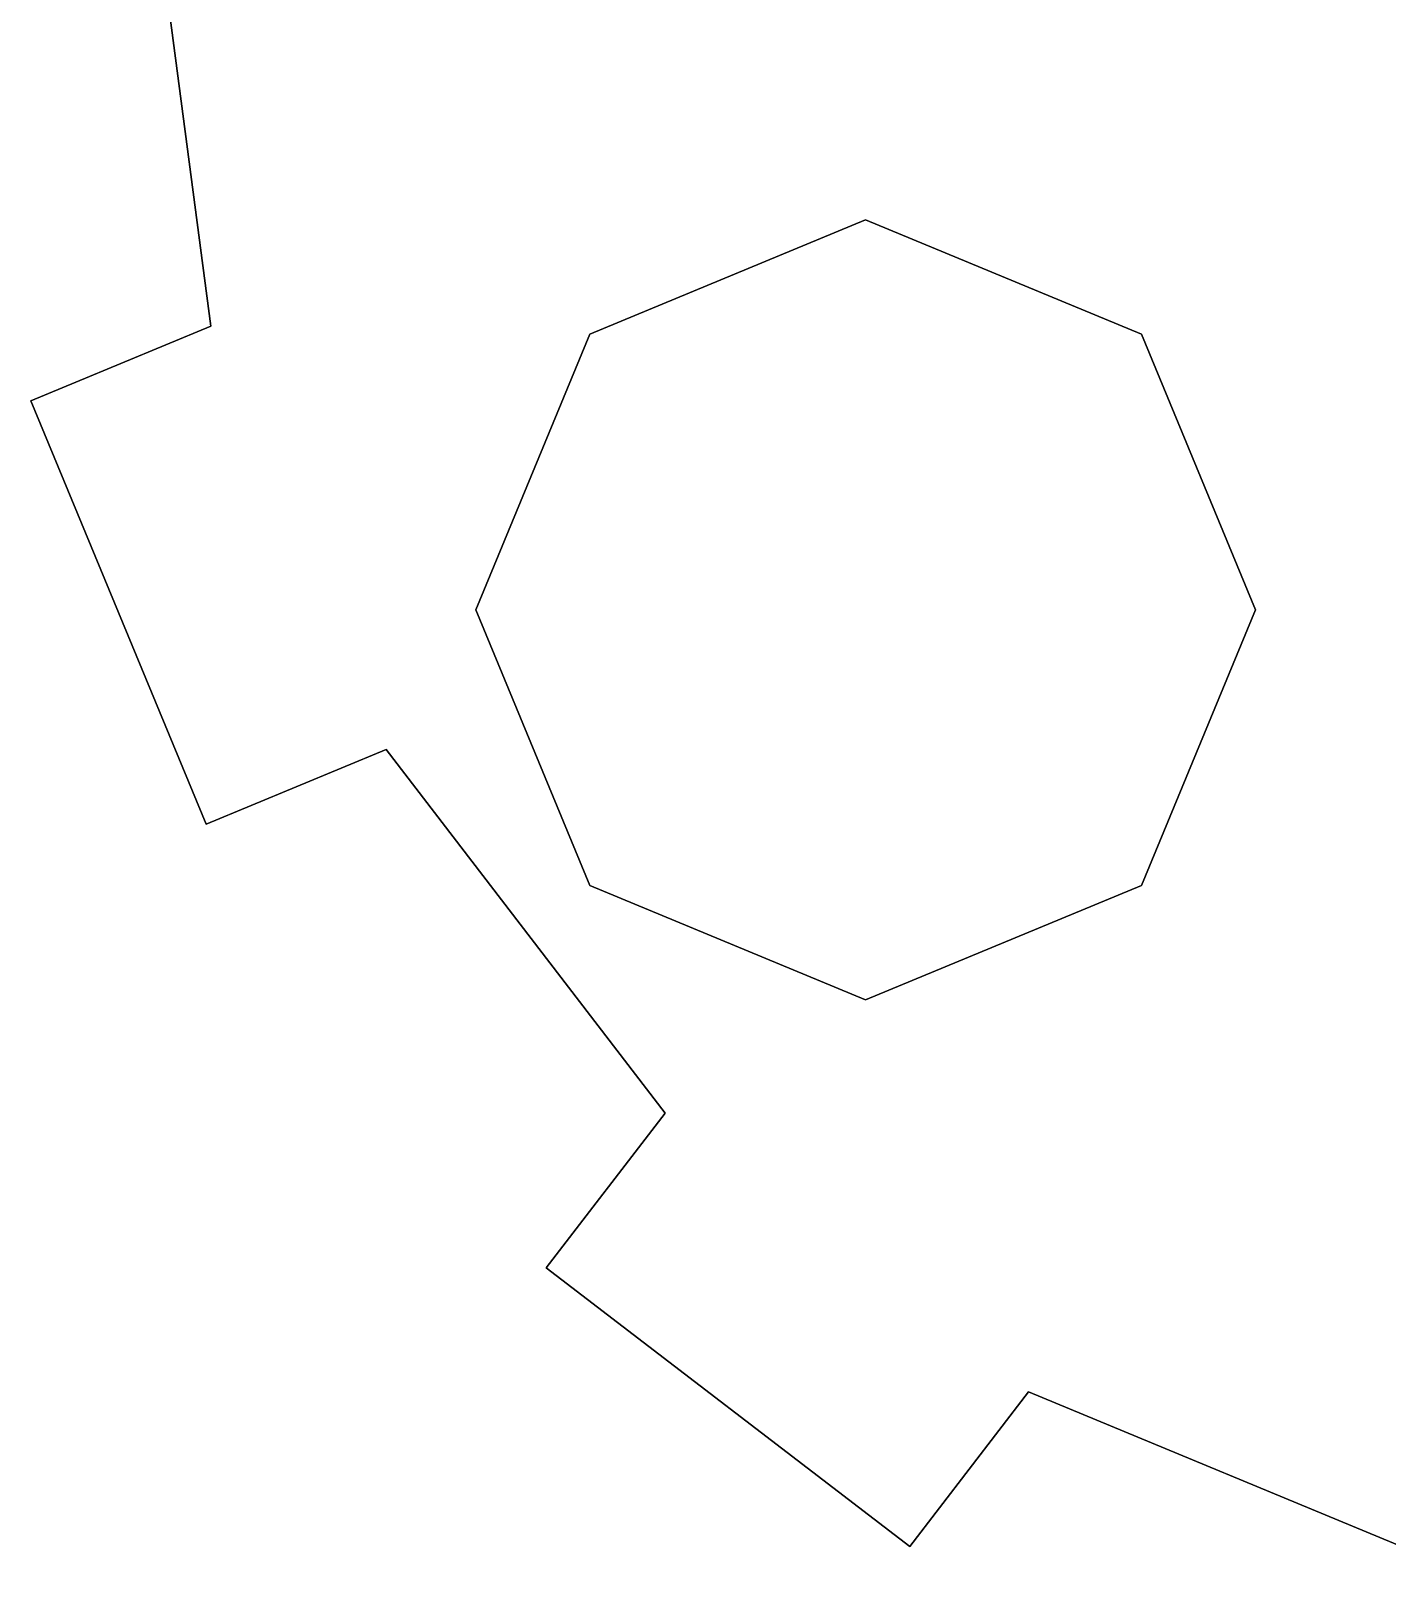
# Model space of a CAD drawing. Header units: metres. Extents: x -3.92 to 3.88, y 1068.45 to 1071.66.
# Drawn here: x -0.6021 to -0.1673, y 1068.5301 to 1069.0225 of the extents above; entities that cross this region are included whole.
import ezdxf

# ---------------------------------------------------------------- set-up
doc = ezdxf.new("R2010")
doc.units = ezdxf.units.M

msp = doc.modelspace()

# ---------------------------------------------------------------- linework, layer by layer
at = {"layer": 'Tank'}
for points, invisible_edges in [([(0.54228, 1068.92785, 19.78826), (-0.54438, 1068.92785, 19.78826), (-0.56355, 1069.07343, 19.78826)], 13), ([(0.54228, 1068.92785, 19.78826), (-0.56355, 1069.07343, 19.78826), (0.62341, 1069.06528, 19.78826)], 15), ([(-0.54438, 1068.92785, 21.78826), (0.62341, 1069.06528, 21.78826), (-0.56355, 1069.07343, 21.78826)], 3), ([(-0.54438, 1068.92785, 21.78826), (-0.56355, 1069.07343, 19.78826), (-0.54438, 1068.92785, 19.78826)], 1), ([(-0.56355, 1069.07343, 19.78826), (-0.54438, 1068.92785, 21.78826), (-0.56355, 1069.07343, 21.78826)], 1), ([(0.54228, 1068.92785, 21.78826), (0.62341, 1069.06528, 21.78826), (-0.54438, 1068.92785, 21.78826)], 15), ([(-0.60213, 1068.90393, 19.78826), (-0.54438, 1068.92785, 21.78826), (-0.54438, 1068.92785, 19.78826)], 1), ([(-0.54438, 1068.92785, 21.78826), (-0.60213, 1068.90393, 19.78826), (-0.60213, 1068.90393, 21.78826)], 1), ([(0.48609, 1068.79218, 19.78826), (-0.60213, 1068.90393, 19.78826), (0.54228, 1068.92785, 19.78826)], 3), ([(0.54228, 1068.92785, 19.78826), (-0.60213, 1068.90393, 19.78826), (-0.54438, 1068.92785, 19.78826)], 13), ([(-0.48819, 1068.79218, 21.78826), (0.54228, 1068.92785, 21.78826), (-0.60213, 1068.90393, 21.78826)], 15), ([(-0.60213, 1068.90393, 21.78826), (0.54228, 1068.92785, 21.78826), (-0.54438, 1068.92785, 21.78826)], 3), ([(-0.48819, 1068.79218, 21.78826), (0.48609, 1068.79218, 21.78826), (0.54228, 1068.92785, 21.78826)], 13), ([(-0.60213, 1068.90393, 19.78826), (-0.48819, 1068.79218, 19.78826), (-0.54593, 1068.76827, 19.78826)], 1), ([(-0.48819, 1068.79218, 19.78826), (-0.60213, 1068.90393, 19.78826), (0.48609, 1068.79218, 19.78826)], 15), ([(-0.54593, 1068.76827, 21.78826), (-0.60213, 1068.90393, 19.78826), (-0.54593, 1068.76827, 19.78826)], 1), ([(-0.60213, 1068.90393, 19.78826), (-0.54593, 1068.76827, 21.78826), (-0.60213, 1068.90393, 21.78826)], 1), ([(-0.60213, 1068.90393, 21.78826), (-0.54593, 1068.76827, 21.78826), (-0.48819, 1068.79218, 21.78826)], 12), ([(-0.54593, 1068.76827, 21.78826), (-0.48819, 1068.79218, 19.78826), (-0.48819, 1068.79218, 21.78826)], 1), ([(-0.48819, 1068.79218, 19.78826), (-0.54593, 1068.76827, 21.78826), (-0.54593, 1068.76827, 19.78826)], 1), ([(0.3967, 1068.67569, 19.78826), (-0.3988, 1068.67569, 19.78826), (-0.48819, 1068.79218, 19.78826)], 13), ([(0.3967, 1068.67569, 19.78826), (-0.48819, 1068.79218, 19.78826), (0.53567, 1068.75414, 19.78826)], 15), ([(0.53567, 1068.75414, 19.78826), (-0.48819, 1068.79218, 19.78826), (0.48609, 1068.79218, 19.78826)], 3), ([(-0.3988, 1068.67569, 21.78826), (-0.48819, 1068.79218, 19.78826), (-0.3988, 1068.67569, 19.78826)], 1), ([(-0.48819, 1068.79218, 19.78826), (-0.3988, 1068.67569, 21.78826), (-0.48819, 1068.79218, 21.78826)], 1), ([(-0.3988, 1068.67569, 21.78826), (0.53567, 1068.75414, 21.78826), (-0.48819, 1068.79218, 21.78826)], 3), ([(-0.48819, 1068.79218, 21.78826), (0.53567, 1068.75414, 21.78826), (0.48609, 1068.79218, 21.78826)], 13), ([(0.3967, 1068.67569, 21.78826), (0.53567, 1068.75414, 21.78826), (-0.3988, 1068.67569, 21.78826)], 15), ([(0.2802, 1068.58629, 19.78826), (-0.43685, 1068.6261, 19.78826), (0.3967, 1068.67569, 19.78826)], 3), ([(0.3967, 1068.67569, 19.78826), (-0.43685, 1068.6261, 19.78826), (-0.3988, 1068.67569, 19.78826)], 13), ([(-0.43685, 1068.6261, 21.78826), (-0.3988, 1068.67569, 19.78826), (-0.43685, 1068.6261, 19.78826)], 1), ([(-0.3988, 1068.67569, 19.78826), (-0.43685, 1068.6261, 21.78826), (-0.3988, 1068.67569, 21.78826)], 1), ([(-0.2823, 1068.58629, 21.78826), (0.3967, 1068.67569, 21.78826), (-0.43685, 1068.6261, 21.78826)], 15), ([(-0.43685, 1068.6261, 21.78826), (0.3967, 1068.67569, 21.78826), (-0.3988, 1068.67569, 21.78826)], 3), ([(-0.2823, 1068.58629, 21.78826), (0.2802, 1068.58629, 21.78826), (0.3967, 1068.67569, 21.78826)], 13), ([(-0.43685, 1068.6261, 19.78826), (-0.2823, 1068.58629, 19.78826), (-0.32035, 1068.53671, 19.78826)], 1), ([(-0.2823, 1068.58629, 19.78826), (-0.43685, 1068.6261, 19.78826), (0.2802, 1068.58629, 19.78826)], 15), ([(-0.43685, 1068.6261, 21.78826), (-0.32035, 1068.53671, 19.78826), (-0.32035, 1068.53671, 21.78826)], 1), ([(-0.32035, 1068.53671, 19.78826), (-0.43685, 1068.6261, 21.78826), (-0.43685, 1068.6261, 19.78826)], 1), ([(-0.43685, 1068.6261, 21.78826), (-0.32035, 1068.53671, 21.78826), (-0.2823, 1068.58629, 21.78826)], 12), ([(-0.2823, 1068.58629, 21.78826), (-0.32035, 1068.53671, 19.78826), (-0.2823, 1068.58629, 19.78826)], 1), ([(-0.32035, 1068.53671, 19.78826), (-0.2823, 1068.58629, 21.78826), (-0.32035, 1068.53671, 21.78826)], 1), ([(0.14453, 1068.5301, 19.78826), (-0.14664, 1068.5301, 19.78826), (-0.2823, 1068.58629, 19.78826)], 13), ([(0.2802, 1068.58629, 19.78826), (0.14453, 1068.5301, 19.78826), (-0.2823, 1068.58629, 19.78826)], 15), ([(-0.14664, 1068.5301, 21.78826), (0.2802, 1068.58629, 21.78826), (-0.2823, 1068.58629, 21.78826)], 3), ([(-0.2823, 1068.58629, 21.78826), (-0.14664, 1068.5301, 19.78826), (-0.14664, 1068.5301, 21.78826)], 1), ([(-0.14664, 1068.5301, 19.78826), (-0.2823, 1068.58629, 21.78826), (-0.2823, 1068.58629, 19.78826)], 1)]:
    msp.add_3dface(points, dxfattribs=dict(at, invisible_edges=invisible_edges))
at = {"layer": 'tower_j_insulator'}
for points, invisible_edges in [([(-0.42289, 1068.92534, 22.22576), (-0.24611, 1068.92534, 22.22576), (-0.3345, 1068.96195, 22.22576)], 1), ([(-0.24611, 1068.92534, 22.16326), (-0.42289, 1068.92534, 22.16326), (-0.3345, 1068.96195, 22.16326)], 1), ([(-0.24611, 1068.92534, 22.44451), (-0.42289, 1068.92534, 22.44451), (-0.3345, 1068.96195, 22.44451)], 1), ([(-0.24611, 1068.92534, 21.78826), (-0.42289, 1068.92534, 21.78826), (-0.3345, 1068.96195, 21.78826)], 1), ([(-0.42289, 1068.92534, 21.78826), (-0.3345, 1068.96195, 21.85076), (-0.3345, 1068.96195, 21.78826)], 1), ([(-0.3345, 1068.96195, 21.85076), (-0.42289, 1068.92534, 21.78826), (-0.42289, 1068.92534, 21.85076)], 1), ([(-0.42289, 1068.92534, 21.85076), (-0.24611, 1068.92534, 21.85076), (-0.3345, 1068.96195, 21.85076)], 1), ([(-0.24611, 1068.92534, 21.88201), (-0.42289, 1068.92534, 21.88201), (-0.3345, 1068.96195, 21.88201)], 1), ([(-0.42289, 1068.92534, 22.44451), (-0.3345, 1068.96195, 22.50701), (-0.3345, 1068.96195, 22.44451)], 1), ([(-0.3345, 1068.96195, 22.50701), (-0.42289, 1068.92534, 22.44451), (-0.42289, 1068.92534, 22.50701)], 1), ([(-0.42289, 1068.92534, 21.94451), (-0.24611, 1068.92534, 21.94451), (-0.3345, 1068.96195, 21.94451)], 1), ([(-0.42289, 1068.92534, 21.88201), (-0.3345, 1068.96195, 21.94451), (-0.3345, 1068.96195, 21.88201)], 1), ([(-0.3345, 1068.96195, 21.94451), (-0.42289, 1068.92534, 21.88201), (-0.42289, 1068.92534, 21.94451)], 1), ([(-0.42289, 1068.92534, 22.31951), (-0.24611, 1068.92534, 22.31951), (-0.3345, 1068.96195, 22.31951)], 1), ([(-0.42289, 1068.92534, 22.50701), (-0.24611, 1068.92534, 22.50701), (-0.3345, 1068.96195, 22.50701)], 1), ([(-0.24611, 1068.92534, 22.35076), (-0.42289, 1068.92534, 22.35076), (-0.3345, 1068.96195, 22.35076)], 1), ([(-0.42289, 1068.92534, 22.41326), (-0.24611, 1068.92534, 22.41326), (-0.3345, 1068.96195, 22.41326)], 1), ([(-0.24611, 1068.92534, 22.25701), (-0.42289, 1068.92534, 22.25701), (-0.3345, 1068.96195, 22.25701)], 1), ([(-0.42289, 1068.92534, 22.16326), (-0.3345, 1068.96195, 22.22576), (-0.3345, 1068.96195, 22.16326)], 1), ([(-0.3345, 1068.96195, 22.22576), (-0.42289, 1068.92534, 22.16326), (-0.42289, 1068.92534, 22.22576)], 1), ([(-0.42289, 1068.92534, 22.35076), (-0.3345, 1068.96195, 22.41326), (-0.3345, 1068.96195, 22.35076)], 1), ([(-0.3345, 1068.96195, 22.41326), (-0.42289, 1068.92534, 22.35076), (-0.42289, 1068.92534, 22.41326)], 1), ([(-0.42289, 1068.92534, 22.25701), (-0.3345, 1068.96195, 22.31951), (-0.3345, 1068.96195, 22.25701)], 1), ([(-0.3345, 1068.96195, 22.31951), (-0.42289, 1068.92534, 22.25701), (-0.42289, 1068.92534, 22.31951)], 1), ([(-0.42289, 1068.92534, 22.13201), (-0.24611, 1068.92534, 22.13201), (-0.3345, 1068.96195, 22.13201)], 1), ([(-0.42289, 1068.92534, 22.06951), (-0.3345, 1068.96195, 22.13201), (-0.3345, 1068.96195, 22.06951)], 1), ([(-0.3345, 1068.96195, 22.13201), (-0.42289, 1068.92534, 22.06951), (-0.42289, 1068.92534, 22.13201)], 1), ([(-0.24611, 1068.92534, 22.06951), (-0.42289, 1068.92534, 22.06951), (-0.3345, 1068.96195, 22.06951)], 1), ([(-0.24611, 1068.92534, 21.97576), (-0.42289, 1068.92534, 21.97576), (-0.3345, 1068.96195, 21.97576)], 1), ([(-0.42289, 1068.92534, 21.97576), (-0.3345, 1068.96195, 22.03826), (-0.3345, 1068.96195, 21.97576)], 1), ([(-0.3345, 1068.96195, 22.03826), (-0.42289, 1068.92534, 21.97576), (-0.42289, 1068.92534, 22.03826)], 1), ([(-0.42289, 1068.92534, 22.03826), (-0.24611, 1068.92534, 22.03826), (-0.3345, 1068.96195, 22.03826)], 1), ([(-0.3345, 1068.96195, 21.78826), (-0.24611, 1068.92534, 21.85076), (-0.24611, 1068.92534, 21.78826)], 1), ([(-0.24611, 1068.92534, 21.85076), (-0.3345, 1068.96195, 21.78826), (-0.3345, 1068.96195, 21.85076)], 1), ([(-0.3345, 1068.96195, 22.44451), (-0.24611, 1068.92534, 22.50701), (-0.24611, 1068.92534, 22.44451)], 1), ([(-0.24611, 1068.92534, 22.50701), (-0.3345, 1068.96195, 22.44451), (-0.3345, 1068.96195, 22.50701)], 1), ([(-0.3345, 1068.96195, 21.88201), (-0.24611, 1068.92534, 21.94451), (-0.24611, 1068.92534, 21.88201)], 1), ([(-0.24611, 1068.92534, 21.94451), (-0.3345, 1068.96195, 21.88201), (-0.3345, 1068.96195, 21.94451)], 1), ([(-0.3345, 1068.96195, 22.35076), (-0.24611, 1068.92534, 22.41326), (-0.24611, 1068.92534, 22.35076)], 1), ([(-0.24611, 1068.92534, 22.41326), (-0.3345, 1068.96195, 22.35076), (-0.3345, 1068.96195, 22.41326)], 1), ([(-0.3345, 1068.96195, 22.16326), (-0.24611, 1068.92534, 22.22576), (-0.24611, 1068.92534, 22.16326)], 1), ([(-0.24611, 1068.92534, 22.22576), (-0.3345, 1068.96195, 22.16326), (-0.3345, 1068.96195, 22.22576)], 1), ([(-0.3345, 1068.96195, 22.25701), (-0.24611, 1068.92534, 22.31951), (-0.24611, 1068.92534, 22.25701)], 1), ([(-0.24611, 1068.92534, 22.31951), (-0.3345, 1068.96195, 22.25701), (-0.3345, 1068.96195, 22.31951)], 1), ([(-0.3345, 1068.96195, 22.06951), (-0.24611, 1068.92534, 22.13201), (-0.24611, 1068.92534, 22.06951)], 1), ([(-0.24611, 1068.92534, 22.13201), (-0.3345, 1068.96195, 22.06951), (-0.3345, 1068.96195, 22.13201)], 1), ([(-0.3345, 1068.96195, 21.97576), (-0.24611, 1068.92534, 22.03826), (-0.24611, 1068.92534, 21.97576)], 1), ([(-0.24611, 1068.92534, 22.03826), (-0.3345, 1068.96195, 21.97576), (-0.3345, 1068.96195, 22.03826)], 1), ([(-0.4595, 1068.83695, 22.22576), (-0.2095, 1068.83695, 22.22576), (-0.24611, 1068.92534, 22.22576)], 13), ([(-0.4595, 1068.83695, 22.22576), (-0.24611, 1068.92534, 22.22576), (-0.42289, 1068.92534, 22.22576)], 3), ([(-0.2095, 1068.83695, 22.16326), (-0.4595, 1068.83695, 22.16326), (-0.42289, 1068.92534, 22.16326)], 13), ([(-0.4595, 1068.83695, 22.22576), (-0.42289, 1068.92534, 22.16326), (-0.4595, 1068.83695, 22.16326)], 1), ([(-0.42289, 1068.92534, 22.16326), (-0.4595, 1068.83695, 22.22576), (-0.42289, 1068.92534, 22.22576)], 1), ([(-0.2095, 1068.83695, 22.44451), (-0.4595, 1068.83695, 22.44451), (-0.42289, 1068.92534, 22.44451)], 13), ([(-0.2095, 1068.83695, 21.78826), (-0.4595, 1068.83695, 21.78826), (-0.42289, 1068.92534, 21.78826)], 13), ([(-0.4595, 1068.83695, 21.85076), (-0.2095, 1068.83695, 21.85076), (-0.24611, 1068.92534, 21.85076)], 13), ([(-0.4595, 1068.83695, 21.85076), (-0.24611, 1068.92534, 21.85076), (-0.42289, 1068.92534, 21.85076)], 3), ([(-0.2095, 1068.83695, 21.88201), (-0.4595, 1068.83695, 21.88201), (-0.42289, 1068.92534, 21.88201)], 13), ([(-0.4595, 1068.83695, 21.94451), (-0.2095, 1068.83695, 21.94451), (-0.24611, 1068.92534, 21.94451)], 13), ([(-0.4595, 1068.83695, 21.94451), (-0.24611, 1068.92534, 21.94451), (-0.42289, 1068.92534, 21.94451)], 3), ([(-0.4595, 1068.83695, 22.50701), (-0.42289, 1068.92534, 22.44451), (-0.4595, 1068.83695, 22.44451)], 1), ([(-0.42289, 1068.92534, 22.44451), (-0.4595, 1068.83695, 22.50701), (-0.42289, 1068.92534, 22.50701)], 1), ([(-0.4595, 1068.83695, 21.85076), (-0.42289, 1068.92534, 21.78826), (-0.4595, 1068.83695, 21.78826)], 1), ([(-0.42289, 1068.92534, 21.78826), (-0.4595, 1068.83695, 21.85076), (-0.42289, 1068.92534, 21.85076)], 1), ([(-0.4595, 1068.83695, 21.94451), (-0.42289, 1068.92534, 21.88201), (-0.4595, 1068.83695, 21.88201)], 1), ([(-0.42289, 1068.92534, 21.88201), (-0.4595, 1068.83695, 21.94451), (-0.42289, 1068.92534, 21.94451)], 1), ([(-0.4595, 1068.83695, 22.31951), (-0.2095, 1068.83695, 22.31951), (-0.24611, 1068.92534, 22.31951)], 13), ([(-0.4595, 1068.83695, 22.31951), (-0.24611, 1068.92534, 22.31951), (-0.42289, 1068.92534, 22.31951)], 3), ([(-0.4595, 1068.83695, 22.50701), (-0.2095, 1068.83695, 22.50701), (-0.24611, 1068.92534, 22.50701)], 13), ([(-0.4595, 1068.83695, 22.50701), (-0.24611, 1068.92534, 22.50701), (-0.42289, 1068.92534, 22.50701)], 3), ([(-0.2095, 1068.83695, 22.35076), (-0.4595, 1068.83695, 22.35076), (-0.42289, 1068.92534, 22.35076)], 13), ([(-0.4595, 1068.83695, 22.41326), (-0.2095, 1068.83695, 22.41326), (-0.24611, 1068.92534, 22.41326)], 13), ([(-0.4595, 1068.83695, 22.41326), (-0.24611, 1068.92534, 22.41326), (-0.42289, 1068.92534, 22.41326)], 3), ([(-0.2095, 1068.83695, 22.25701), (-0.4595, 1068.83695, 22.25701), (-0.42289, 1068.92534, 22.25701)], 13), ([(-0.4595, 1068.83695, 22.41326), (-0.42289, 1068.92534, 22.35076), (-0.4595, 1068.83695, 22.35076)], 1), ([(-0.42289, 1068.92534, 22.35076), (-0.4595, 1068.83695, 22.41326), (-0.42289, 1068.92534, 22.41326)], 1), ([(-0.4595, 1068.83695, 22.31951), (-0.42289, 1068.92534, 22.25701), (-0.4595, 1068.83695, 22.25701)], 1), ([(-0.42289, 1068.92534, 22.25701), (-0.4595, 1068.83695, 22.31951), (-0.42289, 1068.92534, 22.31951)], 1), ([(-0.4595, 1068.83695, 22.13201), (-0.2095, 1068.83695, 22.13201), (-0.24611, 1068.92534, 22.13201)], 13), ([(-0.4595, 1068.83695, 22.13201), (-0.24611, 1068.92534, 22.13201), (-0.42289, 1068.92534, 22.13201)], 3), ([(-0.4595, 1068.83695, 22.13201), (-0.42289, 1068.92534, 22.06951), (-0.4595, 1068.83695, 22.06951)], 1), ([(-0.42289, 1068.92534, 22.06951), (-0.4595, 1068.83695, 22.13201), (-0.42289, 1068.92534, 22.13201)], 1), ([(-0.2095, 1068.83695, 22.06951), (-0.4595, 1068.83695, 22.06951), (-0.42289, 1068.92534, 22.06951)], 13), ([(-0.2095, 1068.83695, 21.97576), (-0.4595, 1068.83695, 21.97576), (-0.42289, 1068.92534, 21.97576)], 13), ([(-0.4595, 1068.83695, 22.03826), (-0.42289, 1068.92534, 21.97576), (-0.4595, 1068.83695, 21.97576)], 1), ([(-0.42289, 1068.92534, 21.97576), (-0.4595, 1068.83695, 22.03826), (-0.42289, 1068.92534, 22.03826)], 1), ([(-0.4595, 1068.83695, 22.03826), (-0.2095, 1068.83695, 22.03826), (-0.24611, 1068.92534, 22.03826)], 13), ([(-0.4595, 1068.83695, 22.03826), (-0.24611, 1068.92534, 22.03826), (-0.42289, 1068.92534, 22.03826)], 3), ([(-0.2095, 1068.83695, 22.16326), (-0.42289, 1068.92534, 22.16326), (-0.24611, 1068.92534, 22.16326)], 3), ([(-0.2095, 1068.83695, 22.44451), (-0.42289, 1068.92534, 22.44451), (-0.24611, 1068.92534, 22.44451)], 3), ([(-0.2095, 1068.83695, 21.78826), (-0.42289, 1068.92534, 21.78826), (-0.24611, 1068.92534, 21.78826)], 3), ([(-0.2095, 1068.83695, 21.88201), (-0.42289, 1068.92534, 21.88201), (-0.24611, 1068.92534, 21.88201)], 3), ([(-0.2095, 1068.83695, 22.35076), (-0.42289, 1068.92534, 22.35076), (-0.24611, 1068.92534, 22.35076)], 3), ([(-0.2095, 1068.83695, 22.25701), (-0.42289, 1068.92534, 22.25701), (-0.24611, 1068.92534, 22.25701)], 3), ([(-0.2095, 1068.83695, 22.06951), (-0.42289, 1068.92534, 22.06951), (-0.24611, 1068.92534, 22.06951)], 3), ([(-0.2095, 1068.83695, 21.97576), (-0.42289, 1068.92534, 21.97576), (-0.24611, 1068.92534, 21.97576)], 3), ([(-0.24611, 1068.92534, 22.22576), (-0.2095, 1068.83695, 22.16326), (-0.24611, 1068.92534, 22.16326)], 1), ([(-0.2095, 1068.83695, 22.16326), (-0.24611, 1068.92534, 22.22576), (-0.2095, 1068.83695, 22.22576)], 1), ([(-0.24611, 1068.92534, 21.85076), (-0.2095, 1068.83695, 21.78826), (-0.24611, 1068.92534, 21.78826)], 1), ([(-0.2095, 1068.83695, 21.78826), (-0.24611, 1068.92534, 21.85076), (-0.2095, 1068.83695, 21.85076)], 1), ([(-0.24611, 1068.92534, 22.50701), (-0.2095, 1068.83695, 22.44451), (-0.24611, 1068.92534, 22.44451)], 1), ([(-0.2095, 1068.83695, 22.44451), (-0.24611, 1068.92534, 22.50701), (-0.2095, 1068.83695, 22.50701)], 1), ([(-0.24611, 1068.92534, 21.94451), (-0.2095, 1068.83695, 21.88201), (-0.24611, 1068.92534, 21.88201)], 1), ([(-0.2095, 1068.83695, 21.88201), (-0.24611, 1068.92534, 21.94451), (-0.2095, 1068.83695, 21.94451)], 1), ([(-0.24611, 1068.92534, 22.41326), (-0.2095, 1068.83695, 22.35076), (-0.24611, 1068.92534, 22.35076)], 1), ([(-0.2095, 1068.83695, 22.35076), (-0.24611, 1068.92534, 22.41326), (-0.2095, 1068.83695, 22.41326)], 1), ([(-0.24611, 1068.92534, 22.31951), (-0.2095, 1068.83695, 22.25701), (-0.24611, 1068.92534, 22.25701)], 1), ([(-0.2095, 1068.83695, 22.25701), (-0.24611, 1068.92534, 22.31951), (-0.2095, 1068.83695, 22.31951)], 1), ([(-0.24611, 1068.92534, 22.13201), (-0.2095, 1068.83695, 22.06951), (-0.24611, 1068.92534, 22.06951)], 1), ([(-0.2095, 1068.83695, 22.06951), (-0.24611, 1068.92534, 22.13201), (-0.2095, 1068.83695, 22.13201)], 1), ([(-0.24611, 1068.92534, 22.03826), (-0.2095, 1068.83695, 21.97576), (-0.24611, 1068.92534, 21.97576)], 1), ([(-0.2095, 1068.83695, 21.97576), (-0.24611, 1068.92534, 22.03826), (-0.2095, 1068.83695, 22.03826)], 1), ([(-0.42289, 1068.74857, 22.22576), (-0.2095, 1068.83695, 22.22576), (-0.4595, 1068.83695, 22.22576)], 3), ([(-0.24611, 1068.74857, 22.16326), (-0.42289, 1068.74857, 22.16326), (-0.4595, 1068.83695, 22.16326)], 13), ([(-0.24611, 1068.74857, 22.16326), (-0.4595, 1068.83695, 22.16326), (-0.2095, 1068.83695, 22.16326)], 3), ([(-0.42289, 1068.74857, 22.22576), (-0.4595, 1068.83695, 22.16326), (-0.42289, 1068.74857, 22.16326)], 1), ([(-0.4595, 1068.83695, 22.16326), (-0.42289, 1068.74857, 22.22576), (-0.4595, 1068.83695, 22.22576)], 1), ([(-0.24611, 1068.74857, 22.44451), (-0.42289, 1068.74857, 22.44451), (-0.4595, 1068.83695, 22.44451)], 13), ([(-0.24611, 1068.74857, 22.44451), (-0.4595, 1068.83695, 22.44451), (-0.2095, 1068.83695, 22.44451)], 3), ([(-0.24611, 1068.74857, 21.78826), (-0.42289, 1068.74857, 21.78826), (-0.4595, 1068.83695, 21.78826)], 13), ([(-0.24611, 1068.74857, 21.78826), (-0.4595, 1068.83695, 21.78826), (-0.2095, 1068.83695, 21.78826)], 3), ([(-0.42289, 1068.74857, 21.94451), (-0.4595, 1068.83695, 21.88201), (-0.42289, 1068.74857, 21.88201)], 1), ([(-0.4595, 1068.83695, 21.88201), (-0.42289, 1068.74857, 21.94451), (-0.4595, 1068.83695, 21.94451)], 1), ([(-0.42289, 1068.74857, 21.85076), (-0.2095, 1068.83695, 21.85076), (-0.4595, 1068.83695, 21.85076)], 3), ([(-0.24611, 1068.74857, 21.88201), (-0.42289, 1068.74857, 21.88201), (-0.4595, 1068.83695, 21.88201)], 13), ([(-0.24611, 1068.74857, 21.88201), (-0.4595, 1068.83695, 21.88201), (-0.2095, 1068.83695, 21.88201)], 3), ([(-0.42289, 1068.74857, 21.94451), (-0.2095, 1068.83695, 21.94451), (-0.4595, 1068.83695, 21.94451)], 3), ([(-0.42289, 1068.74857, 22.50701), (-0.4595, 1068.83695, 22.44451), (-0.42289, 1068.74857, 22.44451)], 1), ([(-0.4595, 1068.83695, 22.44451), (-0.42289, 1068.74857, 22.50701), (-0.4595, 1068.83695, 22.50701)], 1), ([(-0.42289, 1068.74857, 21.85076), (-0.4595, 1068.83695, 21.78826), (-0.42289, 1068.74857, 21.78826)], 1), ([(-0.4595, 1068.83695, 21.78826), (-0.42289, 1068.74857, 21.85076), (-0.4595, 1068.83695, 21.85076)], 1), ([(-0.42289, 1068.74857, 22.31951), (-0.2095, 1068.83695, 22.31951), (-0.4595, 1068.83695, 22.31951)], 3), ([(-0.42289, 1068.74857, 22.50701), (-0.2095, 1068.83695, 22.50701), (-0.4595, 1068.83695, 22.50701)], 3), ([(-0.24611, 1068.74857, 22.35076), (-0.42289, 1068.74857, 22.35076), (-0.4595, 1068.83695, 22.35076)], 13), ([(-0.24611, 1068.74857, 22.35076), (-0.4595, 1068.83695, 22.35076), (-0.2095, 1068.83695, 22.35076)], 3), ([(-0.42289, 1068.74857, 22.41326), (-0.4595, 1068.83695, 22.35076), (-0.42289, 1068.74857, 22.35076)], 1), ([(-0.4595, 1068.83695, 22.35076), (-0.42289, 1068.74857, 22.41326), (-0.4595, 1068.83695, 22.41326)], 1), ([(-0.42289, 1068.74857, 22.41326), (-0.2095, 1068.83695, 22.41326), (-0.4595, 1068.83695, 22.41326)], 3), ([(-0.24611, 1068.74857, 22.25701), (-0.42289, 1068.74857, 22.25701), (-0.4595, 1068.83695, 22.25701)], 13), ([(-0.24611, 1068.74857, 22.25701), (-0.4595, 1068.83695, 22.25701), (-0.2095, 1068.83695, 22.25701)], 3), ([(-0.42289, 1068.74857, 22.31951), (-0.4595, 1068.83695, 22.25701), (-0.42289, 1068.74857, 22.25701)], 1), ([(-0.4595, 1068.83695, 22.25701), (-0.42289, 1068.74857, 22.31951), (-0.4595, 1068.83695, 22.31951)], 1), ([(-0.42289, 1068.74857, 22.13201), (-0.2095, 1068.83695, 22.13201), (-0.4595, 1068.83695, 22.13201)], 3), ([(-0.42289, 1068.74857, 22.13201), (-0.4595, 1068.83695, 22.06951), (-0.42289, 1068.74857, 22.06951)], 1), ([(-0.4595, 1068.83695, 22.06951), (-0.42289, 1068.74857, 22.13201), (-0.4595, 1068.83695, 22.13201)], 1), ([(-0.24611, 1068.74857, 22.06951), (-0.42289, 1068.74857, 22.06951), (-0.4595, 1068.83695, 22.06951)], 13), ([(-0.24611, 1068.74857, 22.06951), (-0.4595, 1068.83695, 22.06951), (-0.2095, 1068.83695, 22.06951)], 3), ([(-0.42289, 1068.74857, 22.03826), (-0.4595, 1068.83695, 21.97576), (-0.42289, 1068.74857, 21.97576)], 1), ([(-0.4595, 1068.83695, 21.97576), (-0.42289, 1068.74857, 22.03826), (-0.4595, 1068.83695, 22.03826)], 1), ([(-0.24611, 1068.74857, 21.97576), (-0.42289, 1068.74857, 21.97576), (-0.4595, 1068.83695, 21.97576)], 13), ([(-0.24611, 1068.74857, 21.97576), (-0.4595, 1068.83695, 21.97576), (-0.2095, 1068.83695, 21.97576)], 3), ([(-0.42289, 1068.74857, 22.03826), (-0.2095, 1068.83695, 22.03826), (-0.4595, 1068.83695, 22.03826)], 3), ([(-0.42289, 1068.74857, 22.22576), (-0.24611, 1068.74857, 22.22576), (-0.2095, 1068.83695, 22.22576)], 13), ([(-0.42289, 1068.74857, 21.85076), (-0.24611, 1068.74857, 21.85076), (-0.2095, 1068.83695, 21.85076)], 13), ([(-0.42289, 1068.74857, 21.94451), (-0.24611, 1068.74857, 21.94451), (-0.2095, 1068.83695, 21.94451)], 13), ([(-0.42289, 1068.74857, 22.31951), (-0.24611, 1068.74857, 22.31951), (-0.2095, 1068.83695, 22.31951)], 13), ([(-0.42289, 1068.74857, 22.50701), (-0.24611, 1068.74857, 22.50701), (-0.2095, 1068.83695, 22.50701)], 13), ([(-0.42289, 1068.74857, 22.41326), (-0.24611, 1068.74857, 22.41326), (-0.2095, 1068.83695, 22.41326)], 13), ([(-0.42289, 1068.74857, 22.13201), (-0.24611, 1068.74857, 22.13201), (-0.2095, 1068.83695, 22.13201)], 13), ([(-0.42289, 1068.74857, 22.03826), (-0.24611, 1068.74857, 22.03826), (-0.2095, 1068.83695, 22.03826)], 13), ([(-0.2095, 1068.83695, 21.85076), (-0.24611, 1068.74857, 21.78826), (-0.2095, 1068.83695, 21.78826)], 1), ([(-0.24611, 1068.74857, 21.78826), (-0.2095, 1068.83695, 21.85076), (-0.24611, 1068.74857, 21.85076)], 1), ([(-0.2095, 1068.83695, 21.94451), (-0.24611, 1068.74857, 21.88201), (-0.2095, 1068.83695, 21.88201)], 1), ([(-0.24611, 1068.74857, 21.88201), (-0.2095, 1068.83695, 21.94451), (-0.24611, 1068.74857, 21.94451)], 1), ([(-0.2095, 1068.83695, 22.50701), (-0.24611, 1068.74857, 22.44451), (-0.2095, 1068.83695, 22.44451)], 1), ([(-0.24611, 1068.74857, 22.44451), (-0.2095, 1068.83695, 22.50701), (-0.24611, 1068.74857, 22.50701)], 1), ([(-0.2095, 1068.83695, 22.22576), (-0.24611, 1068.74857, 22.16326), (-0.2095, 1068.83695, 22.16326)], 1), ([(-0.24611, 1068.74857, 22.16326), (-0.2095, 1068.83695, 22.22576), (-0.24611, 1068.74857, 22.22576)], 1), ([(-0.2095, 1068.83695, 22.41326), (-0.24611, 1068.74857, 22.35076), (-0.2095, 1068.83695, 22.35076)], 1), ([(-0.24611, 1068.74857, 22.35076), (-0.2095, 1068.83695, 22.41326), (-0.24611, 1068.74857, 22.41326)], 1), ([(-0.2095, 1068.83695, 22.31951), (-0.24611, 1068.74857, 22.25701), (-0.2095, 1068.83695, 22.25701)], 1), ([(-0.24611, 1068.74857, 22.25701), (-0.2095, 1068.83695, 22.31951), (-0.24611, 1068.74857, 22.31951)], 1), ([(-0.2095, 1068.83695, 22.13201), (-0.24611, 1068.74857, 22.06951), (-0.2095, 1068.83695, 22.06951)], 1), ([(-0.24611, 1068.74857, 22.06951), (-0.2095, 1068.83695, 22.13201), (-0.24611, 1068.74857, 22.13201)], 1), ([(-0.2095, 1068.83695, 22.03826), (-0.24611, 1068.74857, 21.97576), (-0.2095, 1068.83695, 21.97576)], 1), ([(-0.24611, 1068.74857, 21.97576), (-0.2095, 1068.83695, 22.03826), (-0.24611, 1068.74857, 22.03826)], 1), ([(-0.24611, 1068.74857, 22.22576), (-0.42289, 1068.74857, 22.22576), (-0.3345, 1068.71195, 22.22576)], 1), ([(-0.42289, 1068.74857, 22.16326), (-0.24611, 1068.74857, 22.16326), (-0.3345, 1068.71195, 22.16326)], 1), ([(-0.42289, 1068.74857, 22.44451), (-0.24611, 1068.74857, 22.44451), (-0.3345, 1068.71195, 22.44451)], 1), ([(-0.42289, 1068.74857, 21.85076), (-0.3345, 1068.71195, 21.78826), (-0.3345, 1068.71195, 21.85076)], 1), ([(-0.3345, 1068.71195, 21.78826), (-0.42289, 1068.74857, 21.85076), (-0.42289, 1068.74857, 21.78826)], 1), ([(-0.42289, 1068.74857, 22.41326), (-0.3345, 1068.71195, 22.35076), (-0.3345, 1068.71195, 22.41326)], 1), ([(-0.3345, 1068.71195, 22.35076), (-0.42289, 1068.74857, 22.41326), (-0.42289, 1068.74857, 22.35076)], 1), ([(-0.42289, 1068.74857, 22.22576), (-0.3345, 1068.71195, 22.16326), (-0.3345, 1068.71195, 22.22576)], 1), ([(-0.3345, 1068.71195, 22.16326), (-0.42289, 1068.74857, 22.22576), (-0.42289, 1068.74857, 22.16326)], 1), ([(-0.42289, 1068.74857, 21.78826), (-0.24611, 1068.74857, 21.78826), (-0.3345, 1068.71195, 21.78826)], 1), ([(-0.24611, 1068.74857, 21.85076), (-0.42289, 1068.74857, 21.85076), (-0.3345, 1068.71195, 21.85076)], 1), ([(-0.42289, 1068.74857, 21.88201), (-0.24611, 1068.74857, 21.88201), (-0.3345, 1068.71195, 21.88201)], 1), ([(-0.24611, 1068.74857, 21.94451), (-0.42289, 1068.74857, 21.94451), (-0.3345, 1068.71195, 21.94451)], 1), ([(-0.42289, 1068.74857, 22.50701), (-0.3345, 1068.71195, 22.44451), (-0.3345, 1068.71195, 22.50701)], 1), ([(-0.3345, 1068.71195, 22.44451), (-0.42289, 1068.74857, 22.50701), (-0.42289, 1068.74857, 22.44451)], 1), ([(-0.42289, 1068.74857, 21.94451), (-0.3345, 1068.71195, 21.88201), (-0.3345, 1068.71195, 21.94451)], 1), ([(-0.3345, 1068.71195, 21.88201), (-0.42289, 1068.74857, 21.94451), (-0.42289, 1068.74857, 21.88201)], 1), ([(-0.24611, 1068.74857, 22.31951), (-0.42289, 1068.74857, 22.31951), (-0.3345, 1068.71195, 22.31951)], 1), ([(-0.24611, 1068.74857, 22.50701), (-0.42289, 1068.74857, 22.50701), (-0.3345, 1068.71195, 22.50701)], 1), ([(-0.42289, 1068.74857, 22.35076), (-0.24611, 1068.74857, 22.35076), (-0.3345, 1068.71195, 22.35076)], 1), ([(-0.24611, 1068.74857, 22.41326), (-0.42289, 1068.74857, 22.41326), (-0.3345, 1068.71195, 22.41326)], 1), ([(-0.42289, 1068.74857, 22.25701), (-0.24611, 1068.74857, 22.25701), (-0.3345, 1068.71195, 22.25701)], 1), ([(-0.42289, 1068.74857, 22.31951), (-0.3345, 1068.71195, 22.25701), (-0.3345, 1068.71195, 22.31951)], 1), ([(-0.3345, 1068.71195, 22.25701), (-0.42289, 1068.74857, 22.31951), (-0.42289, 1068.74857, 22.25701)], 1), ([(-0.24611, 1068.74857, 22.13201), (-0.42289, 1068.74857, 22.13201), (-0.3345, 1068.71195, 22.13201)], 1), ([(-0.42289, 1068.74857, 22.13201), (-0.3345, 1068.71195, 22.06951), (-0.3345, 1068.71195, 22.13201)], 1), ([(-0.3345, 1068.71195, 22.06951), (-0.42289, 1068.74857, 22.13201), (-0.42289, 1068.74857, 22.06951)], 1), ([(-0.42289, 1068.74857, 22.06951), (-0.24611, 1068.74857, 22.06951), (-0.3345, 1068.71195, 22.06951)], 1), ([(-0.42289, 1068.74857, 22.03826), (-0.3345, 1068.71195, 21.97576), (-0.3345, 1068.71195, 22.03826)], 1), ([(-0.3345, 1068.71195, 21.97576), (-0.42289, 1068.74857, 22.03826), (-0.42289, 1068.74857, 21.97576)], 1), ([(-0.42289, 1068.74857, 21.97576), (-0.24611, 1068.74857, 21.97576), (-0.3345, 1068.71195, 21.97576)], 1), ([(-0.24611, 1068.74857, 22.03826), (-0.42289, 1068.74857, 22.03826), (-0.3345, 1068.71195, 22.03826)], 1), ([(-0.3345, 1068.71195, 22.31951), (-0.24611, 1068.74857, 22.25701), (-0.24611, 1068.74857, 22.31951)], 1), ([(-0.24611, 1068.74857, 22.25701), (-0.3345, 1068.71195, 22.31951), (-0.3345, 1068.71195, 22.25701)], 1), ([(-0.3345, 1068.71195, 22.50701), (-0.24611, 1068.74857, 22.44451), (-0.24611, 1068.74857, 22.50701)], 1), ([(-0.24611, 1068.74857, 22.44451), (-0.3345, 1068.71195, 22.50701), (-0.3345, 1068.71195, 22.44451)], 1), ([(-0.3345, 1068.71195, 21.94451), (-0.24611, 1068.74857, 21.88201), (-0.24611, 1068.74857, 21.94451)], 1), ([(-0.24611, 1068.74857, 21.88201), (-0.3345, 1068.71195, 21.94451), (-0.3345, 1068.71195, 21.88201)], 1), ([(-0.3345, 1068.71195, 21.85076), (-0.24611, 1068.74857, 21.78826), (-0.24611, 1068.74857, 21.85076)], 1), ([(-0.24611, 1068.74857, 21.78826), (-0.3345, 1068.71195, 21.85076), (-0.3345, 1068.71195, 21.78826)], 1), ([(-0.3345, 1068.71195, 22.41326), (-0.24611, 1068.74857, 22.35076), (-0.24611, 1068.74857, 22.41326)], 1), ([(-0.24611, 1068.74857, 22.35076), (-0.3345, 1068.71195, 22.41326), (-0.3345, 1068.71195, 22.35076)], 1), ([(-0.3345, 1068.71195, 22.22576), (-0.24611, 1068.74857, 22.16326), (-0.24611, 1068.74857, 22.22576)], 1), ([(-0.24611, 1068.74857, 22.16326), (-0.3345, 1068.71195, 22.22576), (-0.3345, 1068.71195, 22.16326)], 1), ([(-0.3345, 1068.71195, 22.13201), (-0.24611, 1068.74857, 22.06951), (-0.24611, 1068.74857, 22.13201)], 1), ([(-0.24611, 1068.74857, 22.06951), (-0.3345, 1068.71195, 22.13201), (-0.3345, 1068.71195, 22.06951)], 1), ([(-0.3345, 1068.71195, 22.03826), (-0.24611, 1068.74857, 21.97576), (-0.24611, 1068.74857, 22.03826)], 1), ([(-0.24611, 1068.74857, 21.97576), (-0.3345, 1068.71195, 22.03826), (-0.3345, 1068.71195, 21.97576)], 1)]:
    msp.add_3dface(points, dxfattribs=dict(at, invisible_edges=invisible_edges))

doc.saveas('drawing.dxf')
